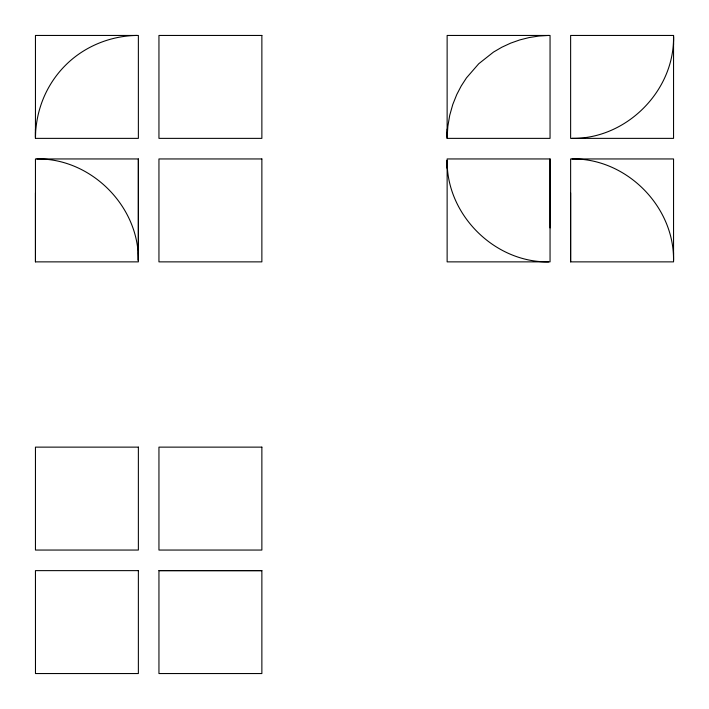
<?xml version="1.0" encoding="UTF-8"?>
<svg xmlns="http://www.w3.org/2000/svg" width="709" height="709" viewBox="0 0 709 709"><rect width="100%" height="100%" fill="white"/><g stroke="black" fill="none" stroke-linecap="round" stroke-linejoin="round"><path stroke-width="1.06" d="M35.45 261.869L35.45 158.949L138.37 158.949L138.37 261.869L35.45 261.869L35.45 192.901M35.45 138.37L35.45 35.45L138.37 35.45L138.37 138.37L35.45 138.37L35.45 129.073M36.895 158.949C91.036 158.142 139.203 206.284 138.344 260.451L138.37 252.572M447.131 138.37L447.131 35.45L550.051 35.45L550.051 138.37L447.131 138.37L447.131 129.073M550.051 227.926L550.051 158.949L447.131 158.949L447.131 261.869L550.051 261.869L550.051 158.949M570.63 261.869L570.63 158.949L673.55 158.949L673.55 261.869L570.63 261.869L570.63 192.901M673.55 44.747L673.55 35.45L570.63 35.45L570.63 138.37L673.55 138.37L673.55 35.45M447.131 168.246L447.149 160.376C446.289 214.543 494.457 262.684 548.606 261.869M673.55 252.572L673.523 260.451C674.383 206.284 626.215 158.142 572.074 158.949M136.926 35.45C110.489 35.76 84.229 46.466 65.538 65.237C56.162 74.569 48.682 85.762 43.577 97.957C40.989 104.143 39.004 110.577 37.648 117.145C36.841 121.053 36.256 125.006 35.893 128.985C35.468 131.236 35.468 144.175 35.468 132.193M548.606 35.45L538.884 36.044L529.251 37.533L519.812 39.908L510.657 43.143L501.848 47.219L493.473 52.103L478.743 63.748L466.469 77.875L461.222 85.975L456.773 94.527L452.785 104.471L449.719 115.328L447.849 126.335L447.149 136.952L447.14 132.193M572.074 138.37C626.215 139.186 674.383 91.044 673.523 36.868L673.532 41.627M158.949 570.63L261.869 570.63L261.869 673.55L158.949 673.55L158.949 570.63L261.869 570.656M138.344 158.949L138.344 260.451M261.869 35.45L158.949 35.45L158.949 138.37L261.869 138.37L261.869 35.45M261.869 158.949L158.949 158.949L158.949 261.869L261.869 261.869L261.869 158.949M138.37 447.131L35.45 447.131L35.45 550.051L138.37 550.051L138.37 447.131M261.869 447.131L158.949 447.131L158.949 550.051L261.869 550.051L261.869 447.131M138.37 570.63L35.45 570.63L35.477 673.55L138.37 673.55L138.37 570.63"/></g></svg>
